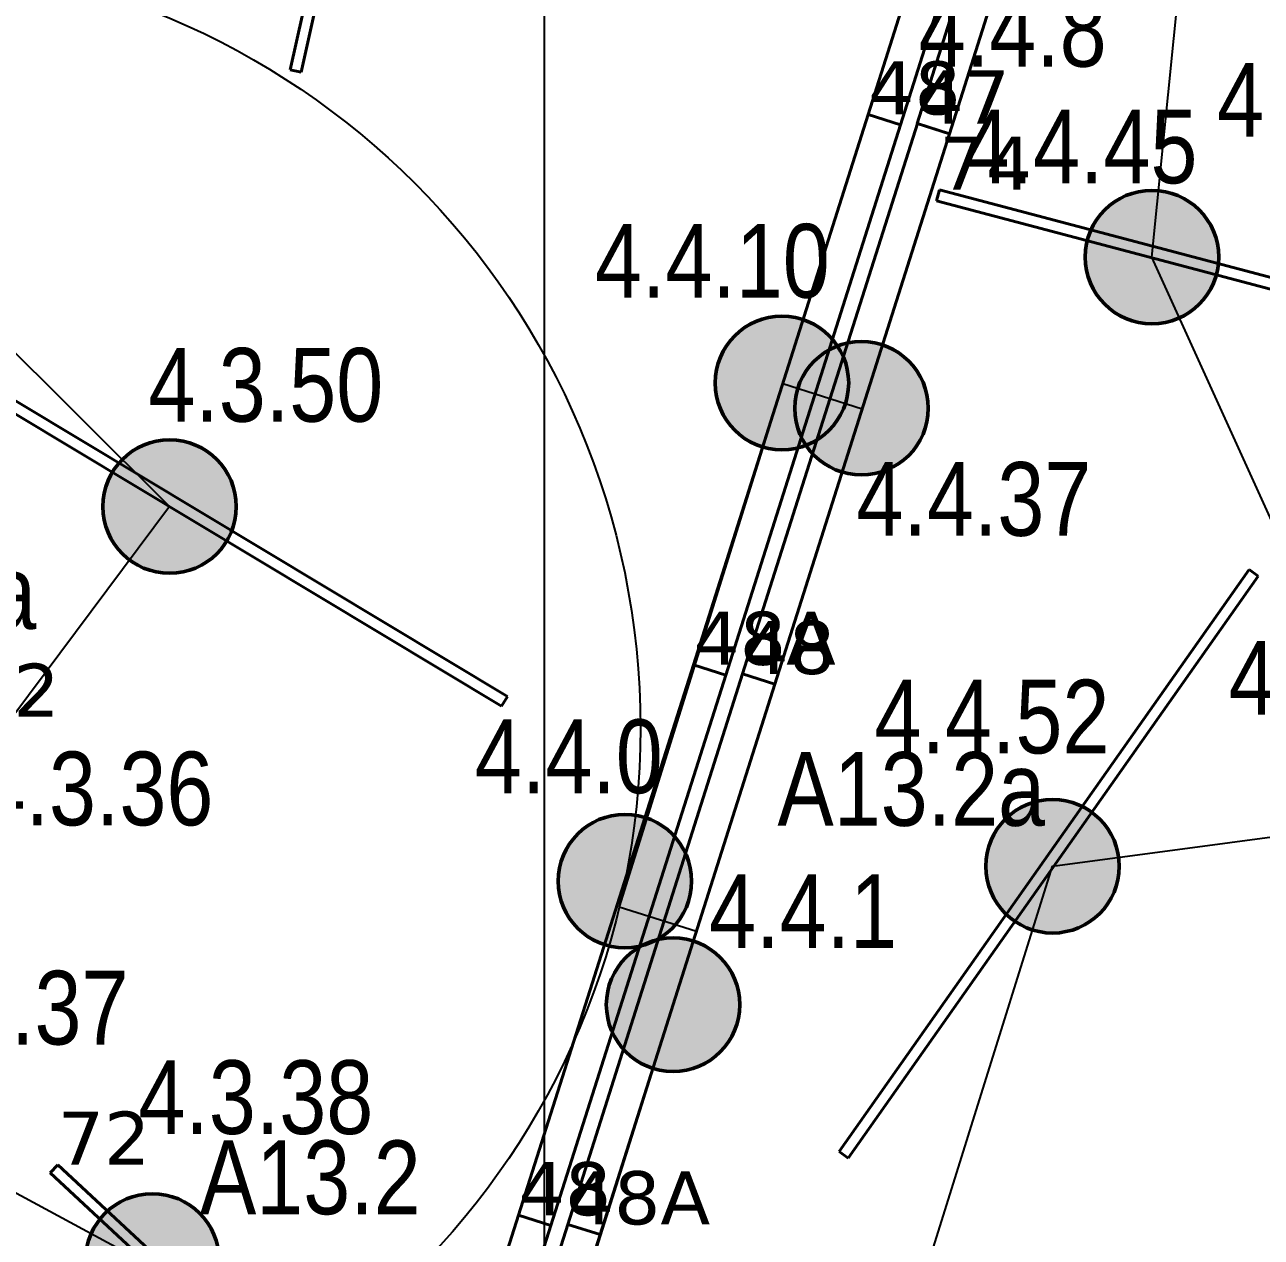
# Model space of a CAD drawing. Header units: millimetres. Extents: x -243740 to 150609, y -473655 to -165121.
# Drawn here: x -106566 to -102374, y -392092 to -387980 of the extents above; entities that cross this region are included whole.
import ezdxf
from ezdxf.enums import TextEntityAlignment as Align

# ---------------------------------------------------------------- set-up
doc = ezdxf.new("R2010")
doc.units = ezdxf.units.MM
for name, color, linetype in [('_HMI', 6, 'Continuous'), ('_Гр.ЩД-1А.5.9.I2.7', 6, 'Continuous'), ('_Гр.ЩД-1А.5.9.I2.8', 6, 'Continuous')]:
    doc.layers.add(name, color=color, linetype=linetype)
for name, color, linetype, lineweight in [('_освещение_dali', 3, 'Continuous', 50), ('DLX_FL2_LUM 1', 5, 'Continuous', 40), ('DLX_FL2_LUM 13', 5, 'Continuous', 40), ('DLX_FL2_LUM 18', 5, 'Continuous', 40), ('DLX_FL2_LUM 23', 5, 'Continuous', 40), ('DLX_FL2_LUM 25', 5, 'Continuous', 40), ('DLX_FL2_LUM 26', 5, 'Continuous', 40), ('Аварийное_овещение', 1, 'Continuous', 30), ('Освещение', 5, 'Continuous', 30)]:
    doc.layers.add(name, color=color, linetype=linetype, lineweight=lineweight)
doc.layers.add('DLX_FL2_LUM 19', color=7, linetype='Continuous', lineweight=40, true_color=0xf92306)
doc.styles.add('Arial Narrow_6', font='ARIALN.TTF', dxfattribs={"height": 193.245432})
doc.styles.get("Standard").update_dxf_attribs({"font": 'ARIALN.TTF'})
doc.styles.add('TableTextStyle', font='')
doc.styles.get('TableTextStyle').set_extended_font_data('VERDANA.TTF')
doc.linetypes.add('Truba', pattern='A,3e-05,[4,MSH_7,S=1,R=0,X=0,Y=0],-3.022072', length=3.022102)

# ---------------------------------------------------------------- blocks, each defined once
blk = doc.blocks.new('A$Caabd1818')
at = {"layer": 'DLX_FL2_LUM 1'}
for points in [[(-110449.7, 5648.5, 0), (-110423.8, 5676.3, 0)], [(-110423.8, 5676.3, 0), (-110449.7, 5648.5, 0)], [(-110423.8, 5676.3, 0), (-110449.7, 5648.5, 0)], [(-110449.7, 5648.5, 0), (-110423.8, 5676.3, 0)], [(-110423.8, 5676.3, 0), (-110423.8, 5676.3, 0)], [(-110423.8, 5676.3, 0), (-109756.2, 5054.9, 0)], [(-109756.2, 5054.9, 0), (-110423.8, 5676.3, 0)], [(-110423.8, 5676.3, 0), (-110423.8, 5676.3, 0)], [(-109756.2, 5054.9, 0), (-110423.8, 5676.3, 0)], [(-110423.8, 5676.3, 0), (-109756.2, 5054.9, 0)], [(-109782.1, 5027.1, 0), (-110449.7, 5648.5, 0)], [(-110449.7, 5648.5, 0), (-110449.7, 5648.5, 0)], [(-110449.7, 5648.5, 0), (-109782.1, 5027.1, 0)], [(-110449.7, 5648.5, 0), (-110449.7, 5648.5, 0)], [(-110449.7, 5648.5, 0), (-109782.1, 5027.1, 0)], [(-109782.1, 5027.1, 0), (-110449.7, 5648.5, 0)]]:
    blk.add_polyline3d(points, dxfattribs=at)
at = {"layer": 'DLX_FL2_LUM 13'}
for points in [[(-107232.6, 10638.7, 0), (-107676.1, 9237.2, 0)], [(-107676.1, 9237.2, 0), (-107232.6, 10638.7, 0)], [(-107232.6, 10638.7, 0), (-107676.1, 9237.2, 0)], [(-107676.1, 9237.2, 0), (-107232.6, 10638.7, 0)], [(-107509.6, 9206.2, 0), (-107066.1, 10607.8, 0)], [(-107066.1, 10607.8, 0), (-107509.6, 9206.2, 0)], [(-107066.1, 10607.8, 0), (-107509.6, 9206.2, 0)], [(-107509.6, 9206.2, 0), (-107066.1, 10607.8, 0)], [(-107566.4, 9202.5, 0), (-107123, 10604, 0)], [(-107123, 10604, 0), (-107566.4, 9202.5, 0)], [(-107123, 10604, 0), (-107566.4, 9202.5, 0)], [(-107566.4, 9202.5, 0), (-107123, 10604, 0)], [(-106956.4, 10573.1, 0), (-107399.9, 9171.6, 0)], [(-107399.9, 9171.6, 0), (-106956.4, 10573.1, 0)], [(-106956.4, 10573.1, 0), (-107399.9, 9171.6, 0)], [(-107399.9, 9171.6, 0), (-106956.4, 10573.1, 0)], [(-107676.1, 9237.2, 0), (-107566.4, 9202.5, 0)], [(-107676.1, 9237.2, 0), (-107676.1, 9237.2, 0)], [(-107676.1, 9237.2, 0), (-107566.4, 9202.5, 0)], [(-107566.4, 9202.5, 0), (-107676.1, 9237.2, 0)], [(-107566.4, 9202.5, 0), (-107676.1, 9237.2, 0)], [(-107676.1, 9237.2, 0), (-107676.1, 9237.2, 0)], [(-107566.4, 9202.5, 0), (-107566.4, 9202.5, 0)], [(-107566.4, 9202.5, 0), (-107566.4, 9202.5, 0)], [(-107399.9, 9171.6, 0), (-107509.6, 9206.2, 0)], [(-107399.9, 9171.6, 0), (-107509.6, 9206.2, 0)], [(-107509.6, 9206.2, 0), (-107509.6, 9206.2, 0)], [(-107509.6, 9206.2, 0), (-107399.9, 9171.6, 0)], [(-107509.6, 9206.2, 0), (-107399.9, 9171.6, 0)], [(-107509.6, 9206.2, 0), (-107509.6, 9206.2, 0)], [(-107399.9, 9171.6, 0), (-107399.9, 9171.6, 0)], [(-107399.9, 9171.6, 0), (-107399.9, 9171.6, 0)]]:
    blk.add_polyline3d(points, dxfattribs=at)
at = {"layer": 'DLX_FL2_LUM 18'}
for points in [[(-107676.1, 9237.2, 0), (-108268.7, 7371, 0)], [(-108268.7, 7371, 0), (-107676.1, 9237.2, 0)], [(-107676.1, 9237.2, 0), (-108268.7, 7371, 0)], [(-108268.7, 7371, 0), (-107676.1, 9237.2, 0)], [(-107566.5, 9202.4, 0), (-107676.1, 9237.2, 0)], [(-107676.1, 9237.2, 0), (-107566.5, 9202.4, 0)], [(-107676.1, 9237.2, 0), (-107676.1, 9237.2, 0)], [(-107676.1, 9237.2, 0), (-107566.5, 9202.4, 0)], [(-107566.5, 9202.4, 0), (-107676.1, 9237.2, 0)], [(-107676.1, 9237.2, 0), (-107676.1, 9237.2, 0)], [(-108159.1, 7336.2, 0), (-107566.5, 9202.4, 0)], [(-107566.5, 9202.4, 0), (-108159.1, 7336.2, 0)], [(-107566.5, 9202.4, 0), (-108159.1, 7336.2, 0)], [(-108159.1, 7336.2, 0), (-107566.5, 9202.4, 0)], [(-108102.1, 7340.1, 0), (-107509.5, 9206.3, 0)], [(-107509.5, 9206.3, 0), (-108102.1, 7340.1, 0)], [(-107509.5, 9206.3, 0), (-108102.1, 7340.1, 0)], [(-108102.1, 7340.1, 0), (-107509.5, 9206.3, 0)], [(-107566.5, 9202.4, 0), (-107566.5, 9202.4, 0)], [(-107566.5, 9202.4, 0), (-107566.5, 9202.4, 0)], [(-107509.5, 9206.3, 0), (-107399.9, 9171.5, 0)], [(-107399.9, 9171.5, 0), (-107509.5, 9206.3, 0)], [(-107399.9, 9171.5, 0), (-107509.5, 9206.3, 0)], [(-107509.5, 9206.3, 0), (-107509.5, 9206.3, 0)], [(-107509.5, 9206.3, 0), (-107399.9, 9171.5, 0)], [(-107509.5, 9206.3, 0), (-107509.5, 9206.3, 0)], [(-107399.9, 9171.5, 0), (-107992.5, 7305.3, 0)], [(-107992.5, 7305.3, 0), (-107399.9, 9171.5, 0)], [(-107399.9, 9171.5, 0), (-107992.5, 7305.3, 0)], [(-107992.5, 7305.3, 0), (-107399.9, 9171.5, 0)], [(-107399.9, 9171.5, 0), (-107399.9, 9171.5, 0)], [(-107399.9, 9171.5, 0), (-107399.9, 9171.5, 0)], [(-108268.7, 7371, 0), (-108159.1, 7336.2, 0)], [(-108268.7, 7371, 0), (-108268.7, 7371, 0)], [(-108268.7, 7371, 0), (-108159.1, 7336.2, 0)], [(-108159.1, 7336.2, 0), (-108268.7, 7371, 0)], [(-108159.1, 7336.2, 0), (-108268.7, 7371, 0)], [(-108268.7, 7371, 0), (-108268.7, 7371, 0)], [(-107992.5, 7305.3, 0), (-108102.1, 7340.1, 0)], [(-107992.5, 7305.3, 0), (-108102.1, 7340.1, 0)], [(-108102.1, 7340.1, 0), (-108102.1, 7340.1, 0)], [(-108102.1, 7340.1, 0), (-107992.5, 7305.3, 0)], [(-108102.1, 7340.1, 0), (-107992.5, 7305.3, 0)], [(-108102.1, 7340.1, 0), (-108102.1, 7340.1, 0)], [(-108159.1, 7336.2, 0), (-108159.1, 7336.2, 0)], [(-108159.1, 7336.2, 0), (-108159.1, 7336.2, 0)], [(-107992.5, 7305.3, 0), (-107992.5, 7305.3, 0)], [(-107992.5, 7305.3, 0), (-107992.5, 7305.3, 0)], [(-108861.3, 5504.9, 0), (-109453.9, 3638.7, 0)], [(-109453.9, 3638.7, 0), (-108861.3, 5504.9, 0)], [(-108861.3, 5504.9, 0), (-109453.9, 3638.7, 0)], [(-109453.9, 3638.7, 0), (-108861.3, 5504.9, 0)], [(-108751.7, 5470.1, 0), (-108861.3, 5504.9, 0)], [(-108861.3, 5504.9, 0), (-108751.7, 5470.1, 0)], [(-108861.3, 5504.9, 0), (-108861.3, 5504.9, 0)], [(-108861.3, 5504.9, 0), (-108751.7, 5470.1, 0)], [(-108751.7, 5470.1, 0), (-108861.3, 5504.9, 0)], [(-108861.3, 5504.9, 0), (-108861.3, 5504.9, 0)], [(-109344.3, 3603.9, 0), (-108751.7, 5470.1, 0)], [(-108751.7, 5470.1, 0), (-109344.3, 3603.9, 0)], [(-108751.7, 5470.1, 0), (-109344.3, 3603.9, 0)], [(-109344.3, 3603.9, 0), (-108751.7, 5470.1, 0)], [(-109287.3, 3607.8, 0), (-108694.7, 5474, 0)], [(-108694.7, 5474, 0), (-109287.3, 3607.8, 0)], [(-108694.7, 5474, 0), (-109287.3, 3607.8, 0)], [(-109287.3, 3607.8, 0), (-108694.7, 5474, 0)], [(-108751.7, 5470.1, 0), (-108751.7, 5470.1, 0)], [(-108751.7, 5470.1, 0), (-108751.7, 5470.1, 0)], [(-108694.7, 5474, 0), (-108585.1, 5439.2, 0)], [(-108585.1, 5439.2, 0), (-108694.7, 5474, 0)], [(-108585.1, 5439.2, 0), (-108694.7, 5474, 0)], [(-108694.7, 5474, 0), (-108694.7, 5474, 0)], [(-108694.7, 5474, 0), (-108585.1, 5439.2, 0)], [(-108694.7, 5474, 0), (-108694.7, 5474, 0)], [(-108585.1, 5439.2, 0), (-109177.7, 3573, 0)], [(-109177.7, 3573, 0), (-108585.1, 5439.2, 0)], [(-108585.1, 5439.2, 0), (-109177.7, 3573, 0)], [(-109177.7, 3573, 0), (-108585.1, 5439.2, 0)], [(-108585.1, 5439.2, 0), (-108585.1, 5439.2, 0)], [(-108585.1, 5439.2, 0), (-108585.1, 5439.2, 0)]]:
    blk.add_polyline3d(points, dxfattribs=at)
at = {"layer": 'DLX_FL2_LUM 19'}
for points in [[(-108268.7, 7370.9, 0), (-108861.3, 5504.8, 0)], [(-108861.3, 5504.8, 0), (-108268.7, 7370.9, 0)], [(-108268.7, 7370.9, 0), (-108861.3, 5504.8, 0)], [(-108861.3, 5504.8, 0), (-108268.7, 7370.9, 0)], [(-108694.7, 5474, 0), (-108102.1, 7340.2, 0)], [(-108102.1, 7340.2, 0), (-108694.7, 5474, 0)], [(-108102.1, 7340.2, 0), (-108694.7, 5474, 0)], [(-108694.7, 5474, 0), (-108102.1, 7340.2, 0)], [(-108159.1, 7336.1, 0), (-108268.7, 7370.9, 0)], [(-108268.7, 7370.9, 0), (-108159.1, 7336.1, 0)], [(-108268.7, 7370.9, 0), (-108268.7, 7370.9, 0)], [(-108268.7, 7370.9, 0), (-108159.1, 7336.1, 0)], [(-108159.1, 7336.1, 0), (-108268.7, 7370.9, 0)], [(-108268.7, 7370.9, 0), (-108268.7, 7370.9, 0)], [(-108102.1, 7340.2, 0), (-107992.5, 7305.4, 0)], [(-107992.5, 7305.4, 0), (-108102.1, 7340.2, 0)], [(-107992.5, 7305.4, 0), (-108102.1, 7340.2, 0)], [(-108102.1, 7340.2, 0), (-108102.1, 7340.2, 0)], [(-108102.1, 7340.2, 0), (-107992.5, 7305.4, 0)], [(-108102.1, 7340.2, 0), (-108102.1, 7340.2, 0)], [(-108751.7, 5470, 0), (-108159.1, 7336.1, 0)], [(-108159.1, 7336.1, 0), (-108751.7, 5470, 0)], [(-108159.1, 7336.1, 0), (-108751.7, 5470, 0)], [(-108751.7, 5470, 0), (-108159.1, 7336.1, 0)], [(-107992.5, 7305.4, 0), (-108585.1, 5439.2, 0)], [(-108585.1, 5439.2, 0), (-107992.5, 7305.4, 0)], [(-107992.5, 7305.4, 0), (-108585.1, 5439.2, 0)], [(-108585.1, 5439.2, 0), (-107992.5, 7305.4, 0)], [(-108159.1, 7336.1, 0), (-108159.1, 7336.1, 0)], [(-108159.1, 7336.1, 0), (-108159.1, 7336.1, 0)], [(-107992.5, 7305.4, 0), (-107992.5, 7305.4, 0)], [(-107992.5, 7305.4, 0), (-107992.5, 7305.4, 0)], [(-108861.3, 5504.8, 0), (-108751.7, 5470, 0)], [(-108861.3, 5504.8, 0), (-108861.3, 5504.8, 0)], [(-108861.3, 5504.8, 0), (-108751.7, 5470, 0)], [(-108751.7, 5470, 0), (-108861.3, 5504.8, 0)], [(-108751.7, 5470, 0), (-108861.3, 5504.8, 0)], [(-108861.3, 5504.8, 0), (-108861.3, 5504.8, 0)], [(-108751.7, 5470, 0), (-108751.7, 5470, 0)], [(-108751.7, 5470, 0), (-108751.7, 5470, 0)], [(-108585.1, 5439.2, 0), (-108694.7, 5474, 0)], [(-108585.1, 5439.2, 0), (-108694.7, 5474, 0)], [(-108694.7, 5474, 0), (-108694.7, 5474, 0)], [(-108694.7, 5474, 0), (-108585.1, 5439.2, 0)], [(-108694.7, 5474, 0), (-108585.1, 5439.2, 0)], [(-108694.7, 5474, 0), (-108694.7, 5474, 0)], [(-108585.1, 5439.2, 0), (-108585.1, 5439.2, 0)], [(-108585.1, 5439.2, 0), (-108585.1, 5439.2, 0)]]:
    blk.add_polyline3d(points, dxfattribs=at)
at = {"layer": 'DLX_FL2_LUM 23'}
for points in [[(-108918.8, 7231.3, 0), (-110988.1, 8474.6, 0)], [(-110988.1, 8474.6, 0), (-108918.8, 7231.3, 0)], [(-110988.1, 8474.6, 0), (-108918.8, 7231.3, 0)], [(-108918.8, 7231.3, 0), (-110988.1, 8474.6, 0)], [(-110968.5, 8507.2, 0), (-108899.3, 7263.9, 0)], [(-108899.3, 7263.9, 0), (-110968.5, 8507.2, 0)], [(-108899.3, 7263.9, 0), (-110968.5, 8507.2, 0)], [(-110968.5, 8507.2, 0), (-108899.3, 7263.9, 0)], [(-107774.6, 5720.5, 0), (-106384.7, 7694.2, 0)], [(-106384.7, 7694.2, 0), (-107774.6, 5720.5, 0)], [(-106384.7, 7694.2, 0), (-107774.6, 5720.5, 0)], [(-107774.6, 5720.5, 0), (-106384.7, 7694.2, 0)], [(-106353.6, 7672.3, 0), (-107743.5, 5698.6, 0)], [(-107743.5, 5698.6, 0), (-106353.6, 7672.3, 0)], [(-107743.5, 5698.6, 0), (-106353.6, 7672.3, 0)], [(-106353.6, 7672.3, 0), (-107743.5, 5698.6, 0)], [(-106384.7, 7694.2, 0), (-106384.7, 7694.2, 0)], [(-106384.7, 7694.2, 0), (-106353.6, 7672.3, 0)], [(-106353.6, 7672.3, 0), (-106384.7, 7694.2, 0)], [(-106384.7, 7694.2, 0), (-106384.7, 7694.2, 0)], [(-106353.6, 7672.3, 0), (-106384.7, 7694.2, 0)], [(-106384.7, 7694.2, 0), (-106353.6, 7672.3, 0)], [(-106353.6, 7672.3, 0), (-106353.6, 7672.3, 0)], [(-106353.6, 7672.3, 0), (-106353.6, 7672.3, 0)], [(-108899.3, 7263.9, 0), (-108918.8, 7231.3, 0)], [(-108918.8, 7231.3, 0), (-108899.3, 7263.9, 0)], [(-108918.8, 7231.3, 0), (-108899.3, 7263.9, 0)], [(-108899.3, 7263.9, 0), (-108918.8, 7231.3, 0)], [(-108899.3, 7263.9, 0), (-108899.3, 7263.9, 0)], [(-108899.3, 7263.9, 0), (-108899.3, 7263.9, 0)], [(-108918.8, 7231.3, 0), (-108918.8, 7231.3, 0)], [(-108918.8, 7231.3, 0), (-108918.8, 7231.3, 0)], [(-107774.6, 5720.5, 0), (-107774.6, 5720.5, 0)], [(-107743.5, 5698.6, 0), (-107774.6, 5720.5, 0)], [(-107774.6, 5720.5, 0), (-107774.6, 5720.5, 0)], [(-107774.6, 5720.5, 0), (-107743.5, 5698.6, 0)], [(-107774.6, 5720.5, 0), (-107743.5, 5698.6, 0)], [(-107743.5, 5698.6, 0), (-107774.6, 5720.5, 0)], [(-107743.5, 5698.6, 0), (-107743.5, 5698.6, 0)], [(-107743.5, 5698.6, 0), (-107743.5, 5698.6, 0)]]:
    blk.add_polyline3d(points, dxfattribs=at)
at = {"layer": 'DLX_FL2_LUM 25'}
for points in [[(-107444.2, 8944.9, 0), (-107434.4, 8981.7, 0)], [(-107434.4, 8981.7, 0), (-107444.2, 8944.9, 0)], [(-107434.4, 8981.7, 0), (-107444.2, 8944.9, 0)], [(-107444.2, 8944.9, 0), (-107434.4, 8981.7, 0)], [(-107434.4, 8981.7, 0), (-107434.4, 8981.7, 0)], [(-107434.4, 8981.7, 0), (-105968.9, 8593.6, 0)], [(-105968.9, 8593.6, 0), (-107434.4, 8981.7, 0)], [(-107434.4, 8981.7, 0), (-107434.4, 8981.7, 0)], [(-105968.9, 8593.6, 0), (-107434.4, 8981.7, 0)], [(-107434.4, 8981.7, 0), (-105968.9, 8593.6, 0)], [(-105978.7, 8556.9, 0), (-107444.2, 8944.9, 0)], [(-107444.2, 8944.9, 0), (-107444.2, 8944.9, 0)], [(-107444.2, 8944.9, 0), (-105978.7, 8556.9, 0)], [(-107444.2, 8944.9, 0), (-107444.2, 8944.9, 0)], [(-107444.2, 8944.9, 0), (-105978.7, 8556.9, 0)], [(-105978.7, 8556.9, 0), (-107444.2, 8944.9, 0)]]:
    blk.add_polyline3d(points, dxfattribs=at)
at = {"layer": 'DLX_FL2_LUM 26'}
for points in [[(-109636.1, 9388.6, 0), (-109371.9, 10573.5, 0)], [(-109371.9, 10573.5, 0), (-109636.1, 9388.6, 0)], [(-109371.9, 10573.5, 0), (-109636.1, 9388.6, 0)], [(-109636.1, 9388.6, 0), (-109371.9, 10573.5, 0)], [(-109334.8, 10565.2, 0), (-109599, 9380.3, 0)], [(-109599, 9380.3, 0), (-109334.8, 10565.2, 0)], [(-109599, 9380.3, 0), (-109334.8, 10565.2, 0)], [(-109334.8, 10565.2, 0), (-109599, 9380.3, 0)], [(-109636.1, 9388.6, 0), (-109636.1, 9388.6, 0)], [(-109599, 9380.3, 0), (-109636.1, 9388.6, 0)], [(-109636.1, 9388.6, 0), (-109636.1, 9388.6, 0)], [(-109636.1, 9388.6, 0), (-109599, 9380.3, 0)], [(-109636.1, 9388.6, 0), (-109599, 9380.3, 0)], [(-109599, 9380.3, 0), (-109636.1, 9388.6, 0)], [(-109599, 9380.3, 0), (-109599, 9380.3, 0)], [(-109599, 9380.3, 0), (-109599, 9380.3, 0)]]:
    blk.add_polyline3d(points, dxfattribs=at)
at = {"layer": 'Аварийное_овещение', "lineweight": 40, "style": 'Arial Narrow_6'}
for p in [(-111404.3, 7492.1), (-107983.9, 6825.3)]:
    blk.add_text('А13.2а', height=250, dxfattribs=at).set_placement(p)
at = {"layer": 'Освещение', "lineweight": 40, "style": 'Arial Narrow_6'}
blk.add_text('А13.2', height=250, dxfattribs=at).set_placement((-109941.6, 5508.3))
blk = doc.blocks.new('A$Cab2378fa')
at = {"lineweight": 25, "true_color": 0xfff5f5}
h = blk.add_hatch(color=7, dxfattribs=at)
h.dxf.hatch_style = 1
h.paths.add_polyline_path([(0, 0), (-141.6, -170.3, 0.174923), (3, -222.4, 0.197808), (162.3, -156.8)])
h.paths.add_polyline_path([(-163.2, 157.6), (0, 0), (147.8, 177.8, 0.175398), (3, 230.2, 0.209014)])
at = {"lineweight": 25}
h = blk.add_hatch(color=0, dxfattribs=at)
h.paths.add_polyline_path([(162.3, -156.8, 0.442338), (147.8, 177.8), (0, 0)])
h.paths.add_polyline_path([(-141.6, -170.3), (0, 0), (-163.2, 157.6, 0.430096)])
blk.add_circle((3, 3.9), 226.3)

msp = doc.modelspace()

# ---------------------------------------------------------------- linework, layer by layer
at = {"layer": '_HMI', "ltscale": 100}
msp.add_lwpolyline([(-104803.3, -393510), (-104803.3, -384057.6), (-149801.6, -384057.6), (-149801.6, -393664.8)], dxfattribs=at)
at = {"layer": '_Гр.ЩД-1А.5.9.I2.7', "ltscale": 100}
for points in [[(-107599.2, -388096.1), (-106074.9, -389614), (-106926.5, -390753.5)], [(-107165.6, -391633.8), (-106146.2, -392184), (-106146.2, -392184), (-105799.5, -392480.8), (-105465.8, -392791.5), (-106182.3, -393984.6), (-106141.7, -394331.7), (-106045.1, -394777.7), (-106372.7, -395547), (-106301.4, -396647.7)]]:
    msp.add_lwpolyline(points, dxfattribs=at)
at = {"layer": '_Гр.ЩД-1А.5.9.I2.8', "ltscale": 100}
for points in [[(-149801.6, -384057.6), (-105489.3, -384057.6), (-105497.2, -387549), (-103484.7, -387583.8), (-103113.4, -386411.2), (-103214.7, -387669.2), (-103726.5, -389283.4), (-103996.3, -389197.7), (-104550.4, -390971), (-104288.9, -391054.1), (-104957.1, -393170.5)], [(-103938.9, -393579.8), (-103081.5, -390833.7), (-101878.6, -390673.3), (-102744.3, -388768.2), (-102577.8, -387105.3), (-102353.7, -386990.9), (-101784.4, -388738.4), (-102077.3, -388738.4), (-101466.2, -390739.3), (-101210, -390613.6), (-100610.5, -392582.5)]]:
    msp.add_lwpolyline(points, dxfattribs=at)
at = {"layer": 'Defpoints', "color": 3, "ltscale": 100}
msp.add_circle((-107090, -390364.1), 2611.1, dxfattribs=at)

# ---------------------------------------------------------------- block references
at = {"layer": '_освещение_dali', "color": 5, "ltscale": 100}
for p in [(-102747.3, -388772.1), (-104001.9, -389199), (-103732.1, -389284.6), (-106077.9, -389618), (-103084.5, -390837.6), (-106136.3, -392174)]:
    msp.add_blockref('A$Cab2378fa', p, dxfattribs=at)
at = {"layer": '_освещение_dali', "color": 1, "ltscale": 100}
for p in [(-104534.2, -390888.1), (-104370.9, -391306.9)]:
    msp.add_blockref('A$Cab2378fa', p, dxfattribs=at)
at = {"layer": 'Defpoints', "linetype": 'Truba', "ltscale": 100}
msp.add_blockref('A$Caabd1818', (3969.7, -397521.8), dxfattribs=at)

# ---------------------------------------------------------------- texts
at = {"layer": '_Гр.ЩД-1А.5.9.I2.7', "ltscale": 100}
for s, p in [('4.3.50', (-105748.8, -389401.3)), ('4.3.36', (-106324.5, -390769.9)), ('4.3.37', (-106612.4, -391513.1)), ('4.3.38', (-105782.5, -391816.5))]:
    msp.add_text(s, height=250, dxfattribs=at).set_placement(p, align=Align.BOTTOM_CENTER)
at = {"layer": '_Гр.ЩД-1А.5.9.I2.8', "ltscale": 100}
for s, p in [('4.4.8', (-103216.4, -388197.4)), ('4.4.23', (-102125.6, -388435.3)), ('4.4.45', (-102988.3, -388593)), ('4.4.10', (-104234.9, -388980.7)), ('4.4.37', (-103348.1, -389788.3)), ('4.4.51', (-102086.2, -390394.9)), ('4.4.52', (-103286.8, -390526.1)), ('4.4.0', (-104721.4, -390660.9)), ('4.4.1', (-103927.2, -391186))]:
    msp.add_text(s, height=250, dxfattribs=at).set_placement(p, align=Align.BOTTOM_CENTER)
at = {"layer": '_освещение_dali', "color": 133, "true_color": 0x7ad8d4, "style": 'TableTextStyle'}
for s, p in [('48', (-103706.4, -388284.6)), ('47', (-103539.9, -388315.5)), ('74', (-103464.8, -388540.1)), ('48А', (-104299, -390150.7)), ('48', (-104132.5, -390181.6)), ('48', (-104891.6, -392016.9)), ('48А', (-104725.1, -392047.7))]:
    msp.add_text(s, height=180, dxfattribs=at).set_placement(p)
at = {"layer": '_освещение_dali', "color": 133, "true_color": 0x5bd6ca, "style": 'TableTextStyle'}
for p in [(-106761.4, -390326.7), (-106454.1, -391845.5)]:
    msp.add_text('72', height=180, dxfattribs=at).set_placement(p)

doc.saveas('drawing.dxf')
